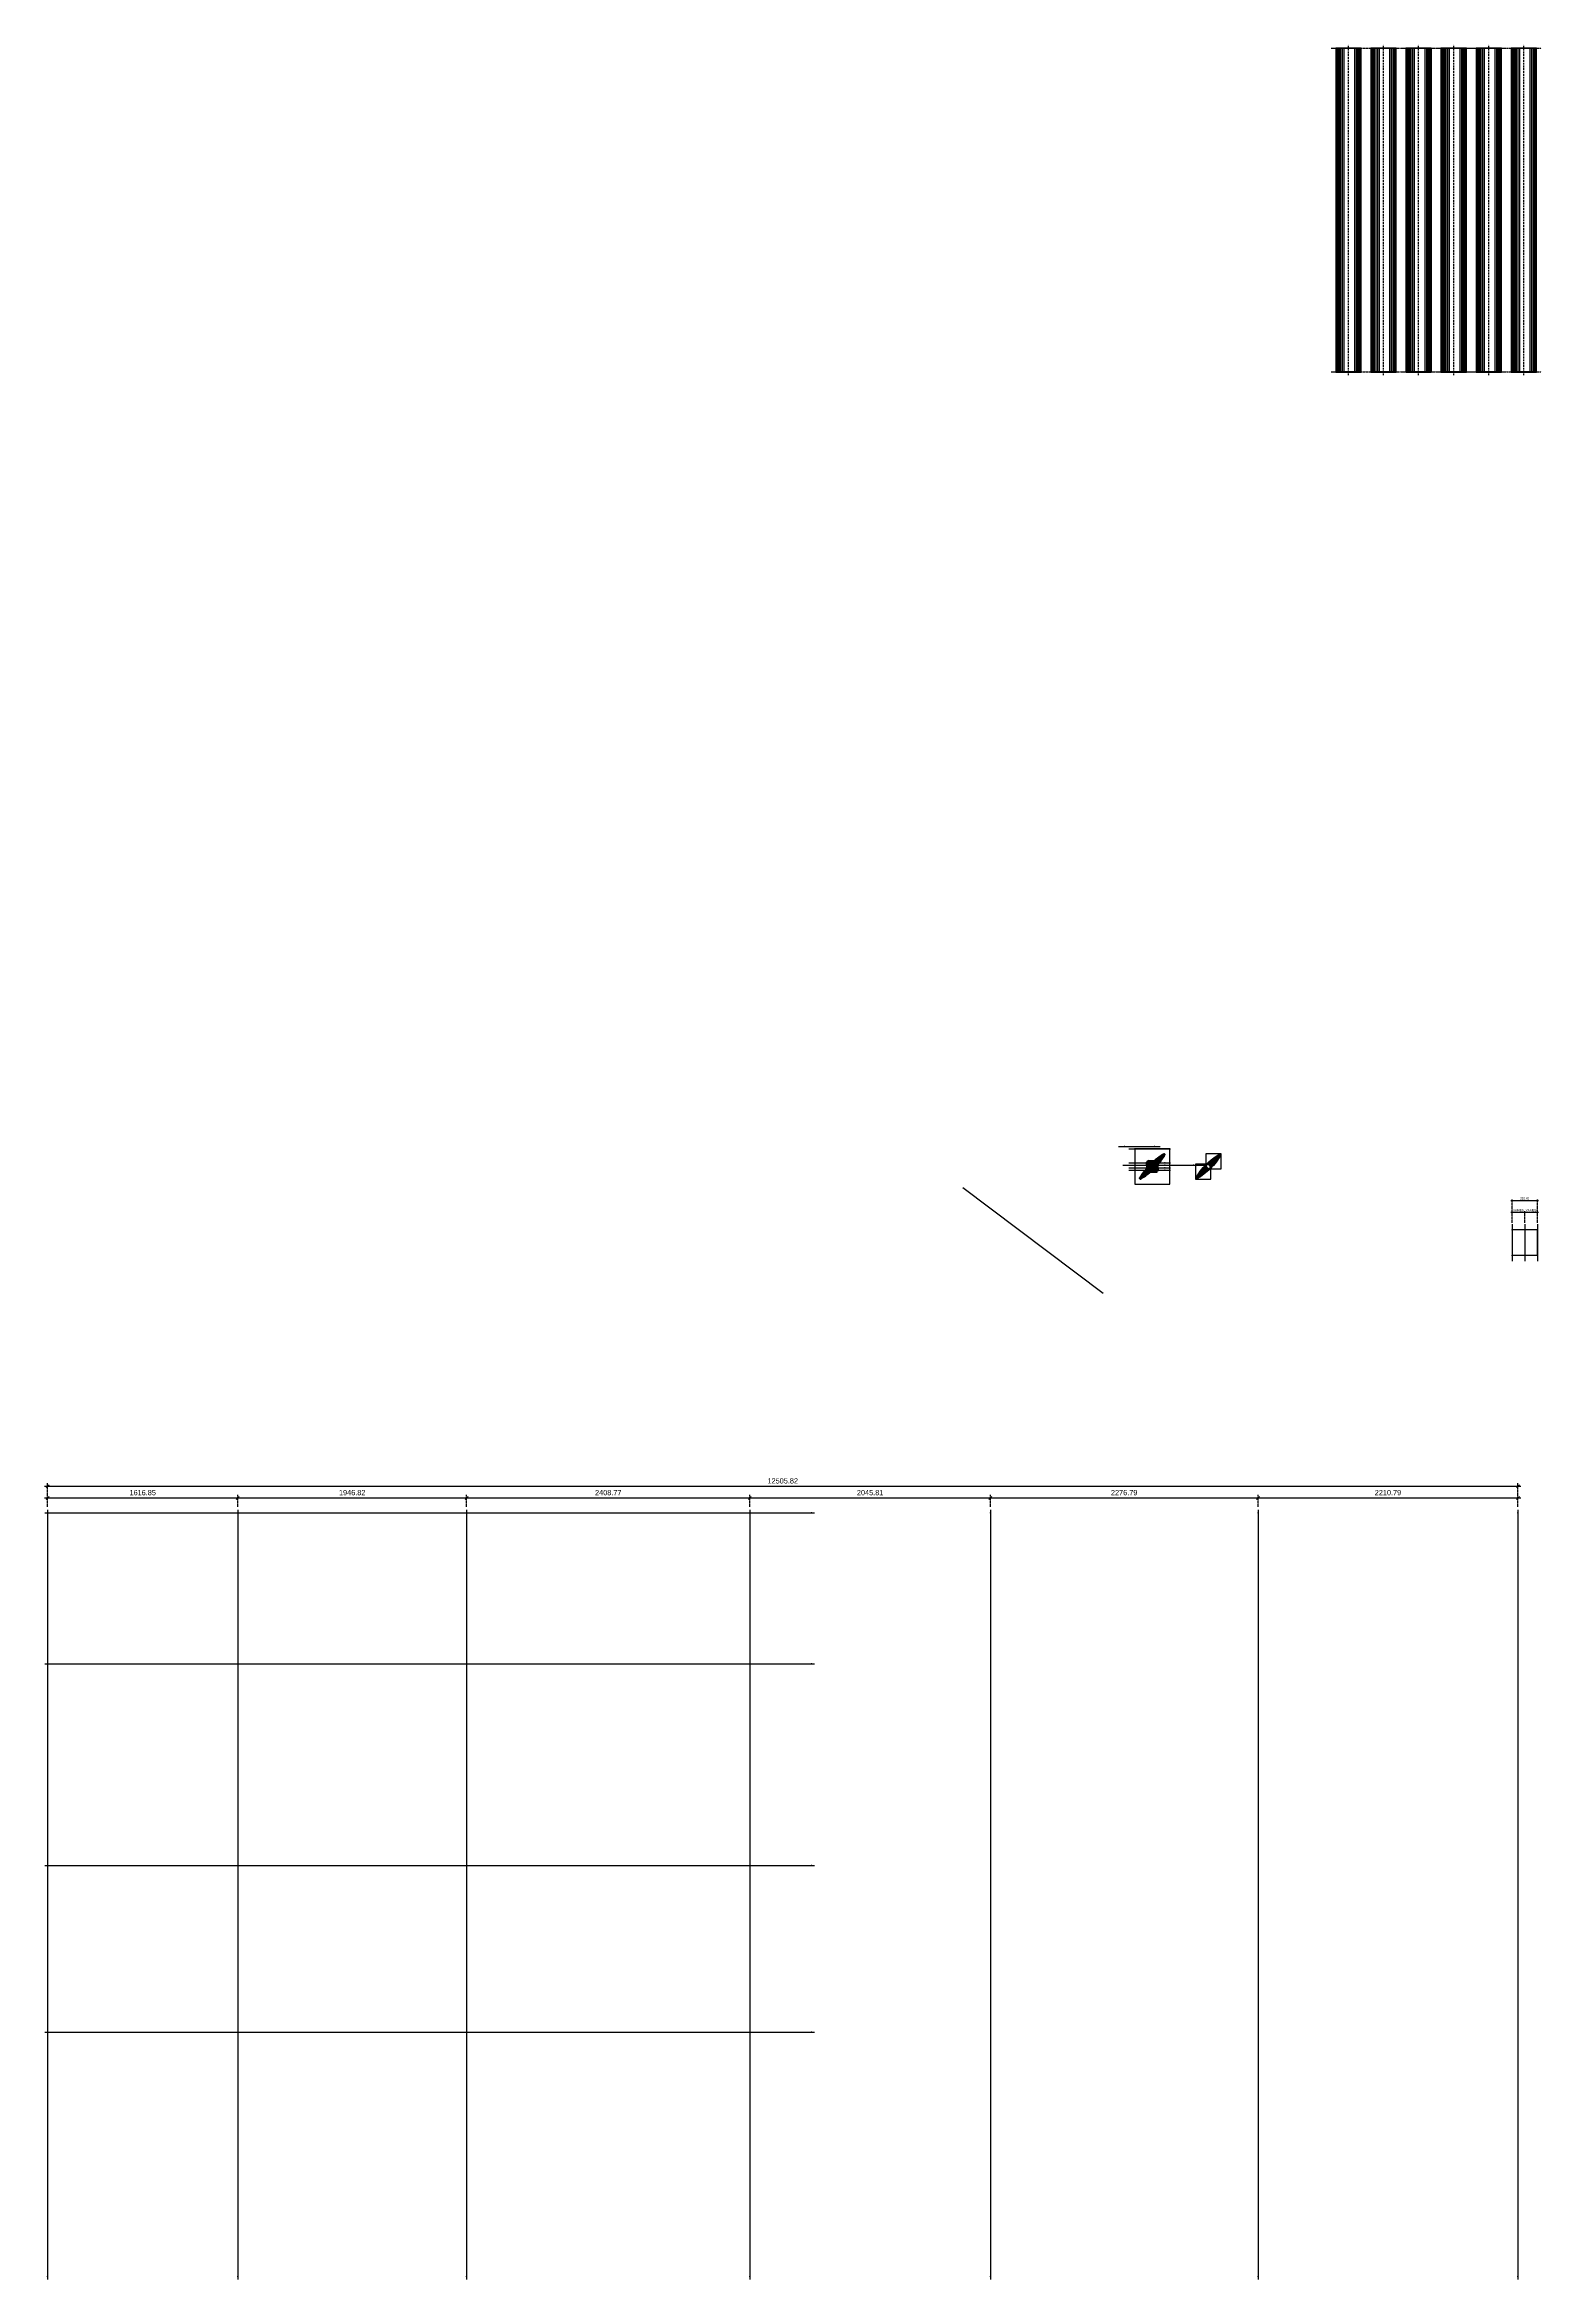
# Model space of a CAD drawing. Header units: millimetres. Extents: x -244126 to 368105, y -173968 to 259060.
# Drawn here: x -35554 to -22824, y 22036 to 41049 of the extents above; entities that cross this region are included whole.
import ezdxf

# ---------------------------------------------------------------- set-up
doc = ezdxf.new("R2010")
doc.units = ezdxf.units.MM
doc.header["$MEASUREMENT"] = 0
for name, pattern in [('ACAD_ISO04W100', [30, 24, -3, 0, -3]), ('CENTER', [2, 1.25, -0.25, 0.25, -0.25]), ('HIDDEN', [9.525, 6.35, -3.175])]:
    doc.linetypes.add(name, pattern=pattern)
for name, color, linetype in [('000 - D I M', 6, 'Continuous'), ('000 - GRID', 8, 'CENTER'), ('000 - H A T C H', 8, 'Continuous'), ('000 - H I D D E N', 7, 'Continuous'), ('000 - WIPEOUT', 250, 'Continuous'), ('001 - ASCESSORIES', 1, 'Continuous'), ('A03_SUN LOUVER', 7, 'Continuous')]:
    doc.layers.add(name, color=color, linetype=linetype)
doc.styles.add('CORDIA', font='cordia.shx')
doc.styles.add('TA', font='Cordia New.ttf', dxfattribs={"height": 4.5})
doc.dimstyles.new('DIM E-E', dxfattribs={"dimscale": 2, "dimtxt": 0.18, "dimasz": 0.1, "dimexe": 0.1, "dimexo": 0.1, "dimgap": 0.09, "dimtad": 1, "dimtoh": 1, "dimzin": 0, "dimdsep": 46, "dimtxsty": 'CORDIA', "dimblk": 'OBLIQUE', "dimcen": 0.1, "dimdle": 0.1, "dimclrd": 40, "dimclre": 140, "dimclrt": 3, "dimadec": 0, "dimazin": 0, "dimtfac": 1, "dimtix": 1, "dimtmove": 2, "dimatfit": 3, "dimfxl": 1, "dimtolj": 1, "dimtzin": 0, "dimarcsym": 0})

# ---------------------------------------------------------------- blocks, each defined once
blk = doc.blocks.new('000 - ASSCESSORIES_FAMELINE_AL.END_CAP_FOR_AF_300_TOP_VIEW_PART_1_of_4')
at = {"layer": '000 - H A T C H'}
h = blk.add_hatch(color=250, dxfattribs=at)
edge = h.paths.add_edge_path()
edge.add_line((44, 23), (15, 55))
edge.add_arc((0, 40), 20.6, 43.7572, 89.0908)
edge.add_line((0, 61), (0, 54))
edge.add_arc((0, 45), 9.4, -90, 90, ccw=False)
edge.add_line((0, 36), (0, 0))
edge.add_line((0, 0), (150, 0))
edge.add_arc((144, 0), 6.07, 0.5429, 74.9737)
edge.add_arc((0, -536), 561, 74.973, 85.476)
at = {"layer": '001 - ASCESSORIES', "color": 0}
blk.add_lwpolyline([(150, 0, 0.334046), (146, 6, 0.045886), (44, 23), (15, 55, 0.200426), (0, 61)], format="xyb", dxfattribs=at)
at = {"layer": '001 - ASCESSORIES', "color": 8, "linetype": 'Continuous', "lineweight": 15}
for radius in [9.4, 4.5]:
    blk.add_arc((0, 45), radius, 270, 90, dxfattribs=at)
blk = doc.blocks.new('000 - ASSCESSORIES_FAMELINE_AL.END_CAP_FOR_AF_300_TOP_VIEW')
at = {"layer": '001 - ASCESSORIES', "color": 0}
blk.add_point((0, 0), dxfattribs=at)
at = {"layer": '001 - ASCESSORIES', "color": 0, "xscale": -1}
blk.add_blockref('000 - ASSCESSORIES_FAMELINE_AL.END_CAP_FOR_AF_300_TOP_VIEW_PART_1_of_4', (0, 0), dxfattribs=at)
at = {"layer": '001 - ASCESSORIES', "color": 0, "rotation": 180}
blk.add_blockref('000 - ASSCESSORIES_FAMELINE_AL.END_CAP_FOR_AF_300_TOP_VIEW_PART_1_of_4', (0, 0), dxfattribs=at)
at = {"layer": '001 - ASCESSORIES', "color": 0}
blk.add_blockref('000 - ASSCESSORIES_FAMELINE_AL.END_CAP_FOR_AF_300_TOP_VIEW_PART_1_of_4', (0, 0), dxfattribs=at)
at = {"layer": '001 - ASCESSORIES', "color": 0, "xscale": -1, "rotation": 180}
blk.add_blockref('000 - ASSCESSORIES_FAMELINE_AL.END_CAP_FOR_AF_300_TOP_VIEW_PART_1_of_4', (0, 0), dxfattribs=at)
blk = doc.blocks.new('*U1646')
at = {"color": 0}
blk.add_wipeout([(-108, 0), (108, 0), (108, 2754), (-108, 2754)], dxfattribs=at).dxf.layer = '000 - WIPEOUT'
at = {"layer": '000 - H I D D E N', "linetype": 'HIDDEN', "ltscale": 2.5}
blk.add_line((0, -29), (0, 2783), dxfattribs=at)
at = {"layer": '001 - ASCESSORIES', "color": 0}
for points in [[(-108, 2757), (108, 2757), (108, 2754), (-108, 2754)], [(-108, -3), (108, -3), (108, 0), (-108, 0)]]:
    blk.add_lwpolyline(points, close=True, dxfattribs=at)
at = {"layer": 'A03_SUN LOUVER', "color": 8}
for p, q in [((-106, 2754), (-106, 0)), ((-102, 2754), (-102, 0)), ((-96, 2754), (-96, 0)), ((-88, 2754), (-88, 0)), ((-78, 2754), (-78, 0)), ((-66, 2754), (-66, 0)), ((-52, 2754), (-52, 0)), ((-38, 2754), (-38, 0)), ((52, 2754), (52, 0)), ((66, 2754), (66, 0)), ((78, 2754), (78, 0)), ((88, 2754), (88, 0)), ((96, 2754), (96, 0)), ((102, 2754), (102, 0)), ((106, 2754), (106, 0))]:
    blk.add_line(p, q, dxfattribs=at)
at = {"layer": 'A03_SUN LOUVER', "color": 0}
blk.add_lwpolyline([(-108, 0), (108, 0), (108, 2754), (-108, 2754)], close=True, dxfattribs=at)
at = {"layer": 'Defpoints', "color": 250, "linetype": 'HIDDEN'}
for p, q in [((-148, 2754), (148, 2754)), ((-148, 0), (148, 0))]:
    blk.add_line(p, q, dxfattribs=at)
blk = doc.blocks.new('*U4220')
at = {"color": 3}
blk.add_point((0, -6498), dxfattribs=at)
at = {"layer": '000 - GRID', "color": 0, "linetype": 'ByBlock'}
blk.add_line((0, 25), (0, -6523), dxfattribs=at)
at = {"layer": '000 - GRID', "color": 0}
blk.add_point((0, 0), dxfattribs=at)
at = {"style": 'TA', "flags": 1}
blk.add_attdef('LOCATION', (6, 6), '', height=4.5, dxfattribs=at)
blk = doc.blocks.new('_Oblique')
at = {"color": 0, "linetype": 'ByBlock', "lineweight": -2}
blk.add_line((-0.5, -0.5), (0.5, 0.5), dxfattribs=at)
blk = doc.blocks.new('*D4221')
at = {"layer": '000 - D I M', "color": 40, "linetype": 'ByBlock', "lineweight": -2, "transparency": 16777216}
blk.add_line((-35554, 28684), (-33887, 28684), dxfattribs=at)
at = {"layer": '000 - D I M', "color": 140, "linetype": 'ACAD_ISO04W100', "lineweight": -2, "transparency": 16777216}
for p, q in [((-35529, 28609), (-35529, 28709)), ((-33912, 28609), (-33912, 28709))]:
    blk.add_line(p, q, dxfattribs=at)
at = {"layer": 'Defpoints', "color": 0, "linetype": 'ByBlock', "transparency": 16777216}
for p in [(-35529, 28584), (-33912, 28684), (-33912, 28584)]:
    blk.add_point(p, dxfattribs=at)
at = {"layer": '000 - D I M', "color": 40, "linetype": 'ByBlock', "lineweight": -2, "transparency": 16777216, "xscale": 25, "yscale": 25, "zscale": 25, "rotation": 180}
blk.add_blockref('_Oblique', (-35529, 28684), dxfattribs=at)
at = {"layer": '000 - D I M', "color": 40, "linetype": 'ByBlock', "lineweight": -2, "transparency": 16777216, "xscale": 25, "yscale": 25, "zscale": 25}
blk.add_blockref('_Oblique', (-33912, 28684), dxfattribs=at)
at = {"layer": '000 - D I M', "color": 3, "linetype": 'ByBlock', "transparency": 16777216, "insert": (-34720, 28729), "char_height": 45, "attachment_point": 5, "style": 'CORDIA'}
blk.add_mtext('\\A1;1616.85', dxfattribs=at)
blk = doc.blocks.new('*D4222')
at = {"layer": '000 - D I M', "color": 40, "linetype": 'ByBlock', "lineweight": -2, "transparency": 16777216}
blk.add_line((-33937, 28684), (-31940, 28684), dxfattribs=at)
at = {"layer": '000 - D I M', "color": 140, "linetype": 'ACAD_ISO04W100', "lineweight": -2, "transparency": 16777216}
for p, q in [((-33912, 28609), (-33912, 28709)), ((-31965, 28609), (-31965, 28709))]:
    blk.add_line(p, q, dxfattribs=at)
at = {"layer": 'Defpoints', "color": 0, "linetype": 'ByBlock', "transparency": 16777216}
for p in [(-33912, 28584), (-31965, 28684), (-31965, 28584)]:
    blk.add_point(p, dxfattribs=at)
at = {"layer": '000 - D I M', "color": 40, "linetype": 'ByBlock', "lineweight": -2, "transparency": 16777216, "xscale": 25, "yscale": 25, "zscale": 25, "rotation": 180}
blk.add_blockref('_Oblique', (-33912, 28684), dxfattribs=at)
at = {"layer": '000 - D I M', "color": 40, "linetype": 'ByBlock', "lineweight": -2, "transparency": 16777216, "xscale": 25, "yscale": 25, "zscale": 25}
blk.add_blockref('_Oblique', (-31965, 28684), dxfattribs=at)
at = {"layer": '000 - D I M', "color": 3, "linetype": 'ByBlock', "transparency": 16777216, "insert": (-32938, 28729), "char_height": 45, "attachment_point": 5, "style": 'CORDIA'}
blk.add_mtext('\\A1;1946.82', dxfattribs=at)
blk = doc.blocks.new('*D4223')
at = {"layer": '000 - D I M', "color": 40, "linetype": 'ByBlock', "lineweight": -2, "transparency": 16777216}
blk.add_line((-31990, 28684), (-29531, 28684), dxfattribs=at)
at = {"layer": '000 - D I M', "color": 140, "linetype": 'ACAD_ISO04W100', "lineweight": -2, "transparency": 16777216}
for p, q in [((-31965, 28609), (-31965, 28709)), ((-29556, 28609), (-29556, 28709))]:
    blk.add_line(p, q, dxfattribs=at)
at = {"layer": 'Defpoints', "color": 0, "linetype": 'ByBlock', "transparency": 16777216}
for p in [(-31965, 28584), (-29556, 28684), (-29556, 28584)]:
    blk.add_point(p, dxfattribs=at)
at = {"layer": '000 - D I M', "color": 40, "linetype": 'ByBlock', "lineweight": -2, "transparency": 16777216, "xscale": 25, "yscale": 25, "zscale": 25, "rotation": 180}
blk.add_blockref('_Oblique', (-31965, 28684), dxfattribs=at)
at = {"layer": '000 - D I M', "color": 40, "linetype": 'ByBlock', "lineweight": -2, "transparency": 16777216, "xscale": 25, "yscale": 25, "zscale": 25}
blk.add_blockref('_Oblique', (-29556, 28684), dxfattribs=at)
at = {"layer": '000 - D I M', "color": 3, "linetype": 'ByBlock', "transparency": 16777216, "insert": (-30760, 28729), "char_height": 45, "attachment_point": 5, "style": 'CORDIA'}
blk.add_mtext('\\A1;2408.77', dxfattribs=at)
blk = doc.blocks.new('*D4224')
at = {"layer": '000 - D I M', "color": 40, "linetype": 'ByBlock', "lineweight": -2, "transparency": 16777216}
blk.add_line((-29581, 28684), (-27485, 28684), dxfattribs=at)
at = {"layer": '000 - D I M', "color": 140, "linetype": 'ACAD_ISO04W100', "lineweight": -2, "transparency": 16777216}
for p, q in [((-29556, 28609), (-29556, 28709)), ((-27510, 28609), (-27510, 28709))]:
    blk.add_line(p, q, dxfattribs=at)
at = {"layer": 'Defpoints', "color": 0, "linetype": 'ByBlock', "transparency": 16777216}
for p in [(-29556, 28584), (-27510, 28684), (-27510, 28584)]:
    blk.add_point(p, dxfattribs=at)
at = {"layer": '000 - D I M', "color": 40, "linetype": 'ByBlock', "lineweight": -2, "transparency": 16777216, "xscale": 25, "yscale": 25, "zscale": 25, "rotation": 180}
blk.add_blockref('_Oblique', (-29556, 28684), dxfattribs=at)
at = {"layer": '000 - D I M', "color": 40, "linetype": 'ByBlock', "lineweight": -2, "transparency": 16777216, "xscale": 25, "yscale": 25, "zscale": 25}
blk.add_blockref('_Oblique', (-27510, 28684), dxfattribs=at)
at = {"layer": '000 - D I M', "color": 3, "linetype": 'ByBlock', "transparency": 16777216, "insert": (-28533, 28729), "char_height": 45, "attachment_point": 5, "style": 'CORDIA'}
blk.add_mtext('\\A1;2045.81', dxfattribs=at)
blk = doc.blocks.new('*D4225')
at = {"layer": '000 - D I M', "color": 40, "linetype": 'ByBlock', "lineweight": -2, "transparency": 16777216}
blk.add_line((-27535, 28684), (-25208, 28684), dxfattribs=at)
at = {"layer": '000 - D I M', "color": 140, "linetype": 'ACAD_ISO04W100', "lineweight": -2, "transparency": 16777216}
for p, q in [((-27510, 28609), (-27510, 28709)), ((-25233, 28609), (-25233, 28709))]:
    blk.add_line(p, q, dxfattribs=at)
at = {"layer": 'Defpoints', "color": 0, "linetype": 'ByBlock', "transparency": 16777216}
for p in [(-27510, 28584), (-25233, 28684), (-25233, 28584)]:
    blk.add_point(p, dxfattribs=at)
at = {"layer": '000 - D I M', "color": 40, "linetype": 'ByBlock', "lineweight": -2, "transparency": 16777216, "xscale": 25, "yscale": 25, "zscale": 25, "rotation": 180}
blk.add_blockref('_Oblique', (-27510, 28684), dxfattribs=at)
at = {"layer": '000 - D I M', "color": 40, "linetype": 'ByBlock', "lineweight": -2, "transparency": 16777216, "xscale": 25, "yscale": 25, "zscale": 25}
blk.add_blockref('_Oblique', (-25233, 28684), dxfattribs=at)
at = {"layer": '000 - D I M', "color": 3, "linetype": 'ByBlock', "transparency": 16777216, "insert": (-26372, 28729), "char_height": 45, "attachment_point": 5, "style": 'CORDIA'}
blk.add_mtext('\\A1;2276.79', dxfattribs=at)
blk = doc.blocks.new('*D4226')
at = {"layer": '000 - D I M', "color": 40, "linetype": 'ByBlock', "lineweight": -2, "transparency": 16777216}
blk.add_line((-25258, 28684), (-22998, 28684), dxfattribs=at)
at = {"layer": '000 - D I M', "color": 140, "linetype": 'ACAD_ISO04W100', "lineweight": -2, "transparency": 16777216}
for p, q in [((-25233, 28609), (-25233, 28709)), ((-23023, 28609), (-23023, 28709))]:
    blk.add_line(p, q, dxfattribs=at)
at = {"layer": 'Defpoints', "color": 0, "linetype": 'ByBlock', "transparency": 16777216}
for p in [(-25233, 28584), (-23023, 28684), (-23023, 28584)]:
    blk.add_point(p, dxfattribs=at)
at = {"layer": '000 - D I M', "color": 40, "linetype": 'ByBlock', "lineweight": -2, "transparency": 16777216, "xscale": 25, "yscale": 25, "zscale": 25, "rotation": 180}
blk.add_blockref('_Oblique', (-25233, 28684), dxfattribs=at)
at = {"layer": '000 - D I M', "color": 40, "linetype": 'ByBlock', "lineweight": -2, "transparency": 16777216, "xscale": 25, "yscale": 25, "zscale": 25}
blk.add_blockref('_Oblique', (-23023, 28684), dxfattribs=at)
at = {"layer": '000 - D I M', "color": 3, "linetype": 'ByBlock', "transparency": 16777216, "insert": (-24128, 28729), "char_height": 45, "attachment_point": 5, "style": 'CORDIA'}
blk.add_mtext('\\A1;2210.79', dxfattribs=at)
blk = doc.blocks.new('*D4227')
at = {"layer": '000 - D I M', "color": 40, "linetype": 'ByBlock', "lineweight": -2, "transparency": 16777216}
blk.add_line((-35554, 28784), (-22998, 28784), dxfattribs=at)
at = {"layer": '000 - D I M', "color": 140, "linetype": 'ACAD_ISO04W100', "lineweight": -2, "transparency": 16777216}
for p, q in [((-35529, 28609), (-35529, 28809)), ((-23023, 28609), (-23023, 28809))]:
    blk.add_line(p, q, dxfattribs=at)
at = {"layer": 'Defpoints', "color": 0, "linetype": 'ByBlock', "transparency": 16777216}
for p in [(-23023, 28784), (-35529, 28584), (-23023, 28584)]:
    blk.add_point(p, dxfattribs=at)
at = {"layer": '000 - D I M', "color": 40, "linetype": 'ByBlock', "lineweight": -2, "transparency": 16777216, "xscale": 25, "yscale": 25, "zscale": 25, "rotation": 180}
blk.add_blockref('_Oblique', (-35529, 28784), dxfattribs=at)
at = {"layer": '000 - D I M', "color": 40, "linetype": 'ByBlock', "lineweight": -2, "transparency": 16777216, "xscale": 25, "yscale": 25, "zscale": 25}
blk.add_blockref('_Oblique', (-23023, 28784), dxfattribs=at)
at = {"layer": '000 - D I M', "color": 3, "linetype": 'ByBlock', "transparency": 16777216, "insert": (-29276, 28829), "char_height": 45, "attachment_point": 5, "style": 'CORDIA'}
blk.add_mtext('\\A1;12505.82', dxfattribs=at)
blk = doc.blocks.new('*U4228')
at = {"color": 3}
blk.add_point((0, -216), dxfattribs=at)
at = {"layer": '000 - GRID', "color": 0, "linetype": 'ByBlock'}
blk.add_line((0, 50), (0, -266), dxfattribs=at)
at = {"layer": '000 - GRID', "color": 0}
blk.add_point((0, 0), dxfattribs=at)
at = {"style": 'TA', "flags": 1}
blk.add_attdef('LOCATION', (6, 6), '', height=4.5, dxfattribs=at)
blk = doc.blocks.new('*D4229')
at = {"layer": '000 - D I M', "color": 40, "linetype": 'ByBlock', "lineweight": -2, "transparency": 16777216}
blk.add_line((-23083, 31114), (-22955, 31114), dxfattribs=at)
at = {"layer": '000 - D I M', "color": 140, "linetype": 'ACAD_ISO04W100', "lineweight": -2, "transparency": 16777216}
for p, q in [((-23073, 31024), (-23073, 31124)), ((-22965, 31024), (-22965, 31124))]:
    blk.add_line(p, q, dxfattribs=at)
at = {"layer": 'Defpoints', "color": 0, "linetype": 'ByBlock', "transparency": 16777216}
for p in [(-23073, 31014), (-22965, 31114), (-22965, 31014)]:
    blk.add_point(p, dxfattribs=at)
at = {"layer": '000 - D I M', "color": 40, "linetype": 'ByBlock', "lineweight": -2, "transparency": 16777216, "xscale": 10, "yscale": 10, "zscale": 10, "rotation": 180}
blk.add_blockref('_Oblique', (-23073, 31114), dxfattribs=at)
at = {"layer": '000 - D I M', "color": 40, "linetype": 'ByBlock', "lineweight": -2, "transparency": 16777216, "xscale": 10, "yscale": 10, "zscale": 10}
blk.add_blockref('_Oblique', (-22965, 31114), dxfattribs=at)
at = {"layer": '000 - D I M', "color": 3, "linetype": 'ByBlock', "transparency": 16777216, "insert": (-23019, 31132), "char_height": 18, "attachment_point": 5, "style": 'CORDIA'}
blk.add_mtext('\\A1;VARIES', dxfattribs=at)
blk = doc.blocks.new('*D4230')
at = {"layer": '000 - D I M', "color": 40, "linetype": 'ByBlock', "lineweight": -2, "transparency": 16777216}
blk.add_line((-22975, 31114), (-22847, 31114), dxfattribs=at)
at = {"layer": '000 - D I M', "color": 140, "linetype": 'ACAD_ISO04W100', "lineweight": -2, "transparency": 16777216}
for p, q in [((-22965, 31024), (-22965, 31124)), ((-22857, 31024), (-22857, 31124))]:
    blk.add_line(p, q, dxfattribs=at)
at = {"layer": 'Defpoints', "color": 0, "linetype": 'ByBlock', "transparency": 16777216}
for p in [(-22965, 31014), (-22857, 31114), (-22857, 31014)]:
    blk.add_point(p, dxfattribs=at)
at = {"layer": '000 - D I M', "color": 40, "linetype": 'ByBlock', "lineweight": -2, "transparency": 16777216, "xscale": 10, "yscale": 10, "zscale": 10, "rotation": 180}
blk.add_blockref('_Oblique', (-22965, 31114), dxfattribs=at)
at = {"layer": '000 - D I M', "color": 40, "linetype": 'ByBlock', "lineweight": -2, "transparency": 16777216, "xscale": 10, "yscale": 10, "zscale": 10}
blk.add_blockref('_Oblique', (-22857, 31114), dxfattribs=at)
at = {"layer": '000 - D I M', "color": 3, "linetype": 'ByBlock', "transparency": 16777216, "insert": (-22911, 31132), "char_height": 18, "attachment_point": 5, "style": 'CORDIA'}
blk.add_mtext('\\A1;VARIES', dxfattribs=at)
blk = doc.blocks.new('*D4231')
at = {"layer": '000 - D I M', "color": 40, "linetype": 'ByBlock', "lineweight": -2, "transparency": 16777216}
blk.add_line((-23083, 31214), (-22847, 31214), dxfattribs=at)
at = {"layer": '000 - D I M', "color": 140, "linetype": 'ACAD_ISO04W100', "lineweight": -2, "transparency": 16777216}
for p, q in [((-23073, 31024), (-23073, 31224)), ((-22857, 31024), (-22857, 31224))]:
    blk.add_line(p, q, dxfattribs=at)
at = {"layer": 'Defpoints', "color": 0, "linetype": 'ByBlock', "transparency": 16777216}
for p in [(-22857, 31214), (-23073, 31014), (-22857, 31014)]:
    blk.add_point(p, dxfattribs=at)
at = {"layer": '000 - D I M', "color": 40, "linetype": 'ByBlock', "lineweight": -2, "transparency": 16777216, "xscale": 10, "yscale": 10, "zscale": 10, "rotation": 180}
blk.add_blockref('_Oblique', (-23073, 31214), dxfattribs=at)
at = {"layer": '000 - D I M', "color": 40, "linetype": 'ByBlock', "lineweight": -2, "transparency": 16777216, "xscale": 10, "yscale": 10, "zscale": 10}
blk.add_blockref('_Oblique', (-22857, 31214), dxfattribs=at)
at = {"layer": '000 - D I M', "color": 3, "linetype": 'ByBlock', "transparency": 16777216, "insert": (-22965, 31232), "char_height": 18, "attachment_point": 5, "style": 'CORDIA'}
blk.add_mtext('\\A1;215.65', dxfattribs=at)
blk = doc.blocks.new('*U4232')
at = {"color": 3}
blk.add_point((0, -255), dxfattribs=at)
at = {"layer": '000 - GRID', "color": 0, "linetype": 'ByBlock'}
blk.add_line((0, 50), (0, -305), dxfattribs=at)
at = {"layer": '000 - GRID', "color": 0}
blk.add_point((0, 0), dxfattribs=at)
at = {"style": 'TA', "flags": 1}
blk.add_attdef('LOCATION', (6, 6), '', height=4.5, dxfattribs=at)
blk = doc.blocks.new('*U4213')
at = {"color": 3}
blk.add_point((0, -500), dxfattribs=at)
at = {"layer": '000 - GRID', "color": 0, "linetype": 'ByBlock'}
blk.add_line((0, 100), (0, -600), dxfattribs=at)
at = {"layer": '000 - GRID', "color": 0}
blk.add_point((0, 0), dxfattribs=at)
at = {"style": 'TA', "flags": 1}
blk.add_attdef('LOCATION', (6, 6), '', height=4.5, dxfattribs=at)

msp = doc.modelspace()

# ---------------------------------------------------------------- hatches: boundary and pattern name
at = {"layer": '000 - H A T C H'}
h = msp.add_hatch(dxfattribs=at)
h.set_pattern_fill('ANSI32', color=256, scale=0.1, angle=-135)
h.set_pattern_definition([(270, (-26132.8715, 31504.1838), (0.9525, 0), []), (270, (-26133.189, 31503.8663), (0.9525, 0), [])])
edge = h.paths.add_edge_path()
edge.add_line((-25657.4313, 31523.41709), (-25663.4152, 31529.401))
edge.add_arc((-25663.62733, 31529.18886), 0.3, 45, 133.72957993)
edge.add_arc((-25277.01901, 31125.04429), 559.58421, 133.729579931, 134.211290846)
edge.add_arc((-25667.08118, 31525.99591), 0.2, 134.211290621, 224.999999805)
edge.add_line((-25667.2226, 31525.85449), (-25665.94171, 31524.5736))
edge.add_arc((-25666.08314, 31524.43218), 0.2, -40, 45, ccw=False)
edge.add_line((-25665.92993, 31524.30362), (-25674.77091, 31513.76734))
edge.add_line((-25674.77091, 31513.76734), (-25675.61176, 31512.92649))
edge.add_arc((-25675.75318, 31513.06792), 0.2, 265.297142801, 314.999999999, ccw=False)
edge.add_arc((-25675.68759, 31513.86522), 1, 122.689429253, 265.297142798, ccw=False)
edge.add_line((-25676.22768, 31514.70683), (-25675.67364, 31514.55838))
edge.add_line((-25675.67364, 31514.55838), (-25668.0105, 31523.69096))
edge.add_arc((-25668.44387, 31524.10591), 0.6, 316.244184507, 496.007007581)
edge.add_line((-25668.87553, 31524.52265), (-25672.56338, 31521.43719))
edge.add_arc((-25672.98764, 31521.86146), 0.6, 133.063121901, 314.999999998, ccw=False)
edge.add_arc((-25277.01901, 31125.04429), 561.18421, 119.967116559, 134.93667072, ccw=False)
edge.add_arc((-25554.33513, 31606.00716), 6, -29.967116556, 119.967116562, ccw=False)
edge.add_arc((-26035.29799, 31883.32328), 561.18421, 315.03064576, 330.032883441, ccw=False)
edge.add_arc((-25638.48089, 31486.93044), 0.3, 225.000000041, 315.030645803, ccw=False)
edge.add_line((-25638.69302, 31486.7183), (-25639.0454, 31487.07069))
edge.add_arc((-25639.46967, 31486.64642), 0.6, 45, 129.917725711)
edge.add_line((-25639.85468, 31487.1066), (-25642.65433, 31484.76425))
edge.add_arc((-25642.98068, 31485.15432), 0.50858, 140, 309.917725711, ccw=False)
edge.add_line((-25643.37028, 31485.48123), (-25636.69491, 31493.43662))
edge.add_arc((-25636.46509, 31493.24379), 0.3, 75.000000001, 140, ccw=False)
edge.add_line((-25636.38745, 31493.53356), (-25634.5068, 31493.02965))
edge.add_arc((-25634.42916, 31493.31943), 0.3, 255, 315.787078164)
edge.add_arc((-26035.29799, 31883.32328), 559.58421, 315.787078165, 316.270420069)
edge.add_line((-25630.93664, 31496.50758), (-25636.9252, 31502.91099))
edge.add_arc((-25637.13733, 31502.69886), 0.3, 45, 135)
edge.add_line((-25637.34946, 31502.91099), (-25640.60215, 31499.6583))
edge.add_arc((-25640.67286, 31499.72901), 0.1, 225, 315, ccw=False)
edge.add_line((-25640.74358, 31499.6583), (-25641.66281, 31500.57754))
edge.add_arc((-25641.5921, 31500.64825), 0.1, 135, 225, ccw=False)
edge.add_line((-25641.66281, 31500.71896), (-25638.41012, 31503.97165))
edge.add_arc((-25638.62226, 31504.18379), 0.3, 314.999999999, 404.999999999)
edge.add_line((-25638.41012, 31504.39592), (-25655.94637, 31521.93217))
edge.add_arc((-25656.1585, 31521.72003), 0.3, 45, 135)
edge.add_line((-25656.37064, 31521.93217), (-25659.62333, 31518.67947))
edge.add_arc((-25659.69404, 31518.75019), 0.1, 224.999999999, 315, ccw=False)
edge.add_line((-25659.76475, 31518.67947), (-25660.68399, 31519.59871))
edge.add_arc((-25660.61328, 31519.66942), 0.1, 135, 224.999999999, ccw=False)
edge.add_line((-25660.68399, 31519.74014), (-25657.4313, 31522.99283))
edge.add_arc((-25657.64343, 31523.20496), 0.3, 315, 405)
edge = h.paths.add_edge_path()
edge.add_arc((-26065.22553, 31546.8986), 0.3, 323.020644174, 405)
edge.add_line((-26065.0134, 31547.11073), (-26089.94457, 31572.0419))
edge.add_arc((-26090.15671, 31571.82977), 0.3, 44.99999984, 126.979355666)
edge.add_arc((-25753.73202, 31125.04429), 559.58421, 126.979355826, 133.463143167)
edge.add_arc((-26138.45682, 31530.98229), 0.3, 133.463143167, 225)
edge.add_line((-26138.66895, 31530.77016), (-26124.71311, 31516.81432))
edge.add_arc((-26124.00601, 31517.52143), 1, 225, 340.376933525)
edge.add_arc((-26120.70928, 31516.34602), 2.5, 82.837479763, 160.376933525, ccw=False)
edge.add_arc((-26120.43497, 31518.52885), 0.3, -14.999999999, 82.837479765, ccw=False)
edge.add_line((-26120.1452, 31518.45121), (-26120.1975, 31518.25602))
edge.add_arc((-26120.48728, 31518.33366), 0.3, 263.626926558, 345, ccw=False)
edge.add_arc((-26120.70928, 31516.34602), 1.7, 83.626926558, 366.373073441)
edge.add_arc((-26118.72164, 31516.56803), 0.3, 105, 186.373073442, ccw=False)
edge.add_line((-26118.79928, 31516.8578), (-26118.60409, 31516.91011))
edge.add_arc((-26118.52645, 31516.62033), 0.3, 7.162520237, 105, ccw=False)
edge.add_arc((-26120.70928, 31516.34602), 2.5, -70.376933525, 7.162520237, ccw=False)
edge.add_arc((-26119.53387, 31513.04929), 1, 109.623066475, 225)
edge.add_line((-26120.24098, 31512.34219), (-26106.28514, 31498.38635))
edge.add_arc((-26106.07301, 31498.59848), 0.3, 225.000000001, 316.536856833)
edge.add_arc((-26512.01101, 31883.32328), 559.58421, 316.536856832, 323.020644174)
edge = h.paths.add_edge_path()
edge.add_arc((-26035.32756, 31607.33515), 1.11076, -12.973297327, 113.792885353, ccw=False)
edge.add_arc((-26032.33038, 31606.50815), 2, 163.212829106, 185.915279713)
edge.add_arc((-26034.1208, 31606.32265), 0.2, 185.915279712, 285)
edge.add_line((-26034.06904, 31606.12946), (-26032.04053, 31606.673))
edge.add_arc((-26030.34103, 31606.71427), 1.7, -91.391039369, 181.391039369, ccw=False)
edge.add_line((-26030.3823, 31605.01477), (-26030.92584, 31602.98627))
edge.add_arc((-26030.73265, 31602.9345), 0.2, 164.999999999, 264.084720286)
edge.add_arc((-26030.54715, 31604.72492), 2, 264.084720287, 286.787170894)
edge.add_arc((-26029.72015, 31601.72774), 1.11076, -23.792885306, 102.973297374, ccw=False)
edge.add_arc((-26512.01101, 31883.32328), 559.58421, 323.237962187, 329.733440996, ccw=False)
edge.add_arc((-26063.95272, 31548.59563), 0.3, 225.000000001, 323.237962188, ccw=False)
edge.add_line((-26064.16485, 31548.3835), (-26088.6718, 31572.89045))
edge.add_arc((-26088.45967, 31573.10258), 0.3, 126.762037813, 225, ccw=False)
edge.add_arc((-25753.73203, 31125.04429), 559.58421, 120.266559004, 126.762037813, ccw=False)
h = msp.add_hatch(dxfattribs=at)
h.set_pattern_fill('ANSI32', color=256, scale=0.1, angle=45)
h.set_pattern_definition([(90, (-26132.8715, 31504.1838), (-0.9525, -2e-16), []), (90, (-26132.554, 31504.5013), (-0.9525, -2e-16), [])])
edge = h.paths.add_edge_path()
edge.add_line((-25654.88571, 31484.95048), (-25648.9018, 31478.96657))
edge.add_arc((-25648.68967, 31479.17871), 0.3, 225, 313.72957993)
edge.add_arc((-26035.29799, 31883.32328), 559.58421, 313.729579931, 314.211290846)
edge.add_arc((-25645.23582, 31482.37166), 0.2, 314.211290621, 404.999999805)
edge.add_line((-25645.0944, 31482.51308), (-25646.37529, 31483.79397))
edge.add_arc((-25646.23387, 31483.93539), 0.2, 140, 225, ccw=False)
edge.add_line((-25646.38708, 31484.06395), (-25637.5461, 31494.60023))
edge.add_line((-25637.5461, 31494.60023), (-25636.70525, 31495.44108))
edge.add_arc((-25636.56382, 31495.29966), 0.2, 85.297142801, 134.999999999, ccw=False)
edge.add_arc((-25636.62941, 31494.50235), 1, -57.310570747, 85.297142798, ccw=False)
edge.add_line((-25636.08933, 31493.66074), (-25636.64336, 31493.80919))
edge.add_line((-25636.64336, 31493.80919), (-25644.30651, 31484.67661))
edge.add_arc((-25643.87313, 31484.26166), 0.6, 136.244184507, 316.007007581)
edge.add_line((-25643.44148, 31483.84492), (-25639.75363, 31486.93038))
edge.add_arc((-25639.32936, 31486.50612), 0.6, -46.936878099, 134.999999998, ccw=False)
edge.add_arc((-26035.29799, 31883.32328), 561.18421, 299.967116559, 314.93667072, ccw=False)
edge.add_arc((-25757.98188, 31402.36041), 6, 150.032883444, 299.967116562, ccw=False)
edge.add_arc((-25277.01901, 31125.04429), 561.18421, 135.03064576, 150.032883441, ccw=False)
edge.add_arc((-25673.83612, 31521.43713), 0.3, 45.000000041, 135.030645803, ccw=False)
edge.add_line((-25673.62398, 31521.64927), (-25673.2716, 31521.29689))
edge.add_arc((-25672.84734, 31521.72115), 0.6, 225, 309.917725711)
edge.add_line((-25672.46233, 31521.26097), (-25669.66267, 31523.60332))
edge.add_arc((-25669.33632, 31523.21325), 0.50858, -40, 129.917725711, ccw=False)
edge.add_line((-25668.94673, 31522.88635), (-25675.6221, 31514.93095))
edge.add_arc((-25675.85191, 31515.12379), 0.3, 255.000000001, 320, ccw=False)
edge.add_line((-25675.92956, 31514.83401), (-25677.8102, 31515.33792))
edge.add_arc((-25677.88785, 31515.04815), 0.3, 75, 135.787078164)
edge.add_arc((-25277.01901, 31125.04429), 559.58421, 135.787078165, 136.270420069)
edge.add_line((-25681.38037, 31511.85999), (-25675.39181, 31505.45658))
edge.add_arc((-25675.17968, 31505.66871), 0.3, 225, 315)
edge.add_line((-25674.96754, 31505.45658), (-25671.71485, 31508.70927))
edge.add_arc((-25671.64414, 31508.63856), 0.1, 45, 135, ccw=False)
edge.add_line((-25671.57343, 31508.70927), (-25670.65419, 31507.79003))
edge.add_arc((-25670.7249, 31507.71932), 0.1, -45, 45, ccw=False)
edge.add_line((-25670.65419, 31507.64861), (-25673.90688, 31504.39592))
edge.add_arc((-25673.69475, 31504.18379), 0.3, 134.999999999, 224.999999999)
edge.add_line((-25673.90688, 31503.97165), (-25656.37064, 31486.43541))
edge.add_arc((-25656.1585, 31486.64754), 0.3, 225, 315)
edge.add_line((-25655.94637, 31486.43541), (-25652.69368, 31489.6881))
edge.add_arc((-25652.62297, 31489.61739), 0.1, 44.999999999, 135, ccw=False)
edge.add_line((-25652.55226, 31489.6881), (-25651.63302, 31488.76886))
edge.add_arc((-25651.70373, 31488.69815), 0.1, -45, 44.999999999, ccw=False)
edge.add_line((-25651.63302, 31488.62744), (-25654.88571, 31485.37475))
edge.add_arc((-25654.67358, 31485.16261), 0.3, 135, 225)
edge = h.paths.add_edge_path()
edge.add_arc((-26200.5175, 31461.46898), 0.3, 143.020644174, 225)
edge.add_line((-26200.72963, 31461.25684), (-26175.79846, 31436.32567))
edge.add_arc((-26175.58633, 31436.5378), 0.3, 224.99999984, 306.979355666)
edge.add_arc((-26512.01101, 31883.32328), 559.58421, 306.979355826, 313.463143167)
edge.add_arc((-26127.28621, 31477.38528), 0.3, 313.463143167, 405)
edge.add_line((-26127.07408, 31477.59741), (-26141.02992, 31491.55325))
edge.add_arc((-26141.73702, 31490.84614), 1, 45, 160.376933525)
edge.add_arc((-26145.03375, 31492.02155), 2.5, 262.837479763, 340.376933525, ccw=False)
edge.add_arc((-26145.30806, 31489.83872), 0.3, 165.000000001, 262.837479765, ccw=False)
edge.add_line((-26145.59784, 31489.91636), (-26145.54553, 31490.11155))
edge.add_arc((-26145.25576, 31490.03391), 0.3, 83.626926558, 165, ccw=False)
edge.add_arc((-26145.03375, 31492.02155), 1.7, 263.626926558, 546.373073441)
edge.add_arc((-26147.02139, 31491.79955), 0.3, -75, 6.373073442, ccw=False)
edge.add_line((-26146.94375, 31491.50977), (-26147.13894, 31491.45747))
edge.add_arc((-26147.21658, 31491.74724), 0.3, 187.162520237, 285, ccw=False)
edge.add_arc((-26145.03375, 31492.02155), 2.5, 109.623066475, 187.162520237, ccw=False)
edge.add_arc((-26146.20916, 31495.31828), 1, 289.623066475, 405)
edge.add_line((-26145.50205, 31496.02538), (-26159.45789, 31509.98122))
edge.add_arc((-26159.67002, 31509.76909), 0.3, 45.000000001, 136.536856833)
edge.add_arc((-25753.73203, 31125.04429), 559.58421, 136.536856832, 143.020644174)
edge = h.paths.add_edge_path()
edge.add_arc((-26230.41547, 31401.03242), 1.11076, 167.026702673, 293.792885353, ccw=False)
edge.add_arc((-26233.41265, 31401.85942), 2, 343.212829106, 365.915279713)
edge.add_arc((-26231.62223, 31402.04492), 0.2, 5.915279712, 105)
edge.add_line((-26231.674, 31402.23811), (-26233.7025, 31401.69457))
edge.add_arc((-26235.402, 31401.6533), 1.7, -271.391039369, 1.391039369, ccw=False)
edge.add_line((-26235.36073, 31403.3528), (-26234.81719, 31405.38131))
edge.add_arc((-26235.01038, 31405.43307), 0.2, 344.999999999, 444.084720286)
edge.add_arc((-26235.19588, 31403.64265), 2, 84.084720287, 106.787170894)
edge.add_arc((-26236.02288, 31406.63983), 1.11076, 156.207114694, 282.973297374, ccw=False)
edge.add_arc((-25753.73203, 31125.04429), 559.58421, 143.237962187, 149.733440996, ccw=False)
edge.add_arc((-26201.79031, 31459.77194), 0.3, 45.000000001, 143.237962188, ccw=False)
edge.add_line((-26201.57818, 31459.98407), (-26177.07123, 31435.47712))
edge.add_arc((-26177.28336, 31435.26499), 0.3, -53.237962187, 45, ccw=False)
edge.add_arc((-26512.01101, 31883.32328), 559.58421, 300.266559004, 306.762037813, ccw=False)

# ---------------------------------------------------------------- linework, layer by layer
at = {"color": 3, "linetype": 'ByBlock'}
msp.add_line((-26550.04815, 30422.18965), (-27744.63315, 31323.00294), dxfattribs=at)
at = {"color": 3}
for p, q in [((-22857.00273, 30964.02965), (-23072.64949, 30964.02965)), ((-23072.64949, 30964.02965), (-23072.64949, 30748.3829)), ((-22857.00273, 30748.3829), (-22857.00273, 30964.02965)), ((-23072.64949, 30748.3829), (-22857.00273, 30748.3829))]:
    msp.add_line(p, q, dxfattribs=at)
at = {"color": 250}
for points in [[(-26282.07105, 31354.98426), (-25983.67199, 31354.98426), (-25983.67199, 31653.38332), (-26282.07105, 31653.38332)], [(-25676.68759, 31484.64574), (-25548.33513, 31484.64574), (-25548.33513, 31612.00716), (-25676.68759, 31612.00716)], [(-25763.98188, 31396.36041), (-25635.62941, 31396.36041), (-25635.62941, 31523.72183), (-25763.98188, 31523.72183)]]:
    msp.add_lwpolyline(points, close=True, dxfattribs=at)
msp.add_point((-26132.87152, 31504.18379))
msp.add_point((-26132.87152, 31504.18379))
at = {"layer": 'A03_SUN LOUVER', "color": 0}
for points in [[(-26064.98587, 31546.71814, 0.3737820139), (-26065.0134, 31547.11073), (-26089.94457, 31572.0419, 0.3737820139), (-26090.33716, 31572.06943, 0.0282984094), (-26138.66319, 31531.20004, 0.4220919005), (-26138.66895, 31530.77016), (-26124.71311, 31516.81432, 0.5507604246), (-26123.06409, 31517.1856, -0.3518586729), (-26120.39757, 31518.82651, -0.4548701274), (-26120.1452, 31518.45121), (-26120.1975, 31518.25602, -0.3707699816), (-26120.52058, 31518.03552, 2.8534021545), (-26119.01979, 31516.53473, -0.3707699816), (-26118.79928, 31516.8578), (-26118.60409, 31516.91011, -0.4548701274), (-26118.22879, 31516.65773, -0.3518586729), (-26119.8697, 31513.99122, 0.5507604246), (-26120.24098, 31512.34219), (-26106.28514, 31498.38635, 0.4220919005), (-26105.85526, 31498.39211, 0.0282984094)], [(-26035.77568, 31608.35151, -0.617408766), (-26034.24515, 31607.08579, 0.0993834077), (-26034.31973, 31606.30204, 0.4614546159), (-26034.06904, 31606.12946), (-26032.04053, 31606.673, -2.4996114805), (-26030.3823, 31605.01477), (-26030.92584, 31602.98627, 0.4614546159), (-26030.75326, 31602.73557, 0.0993834077), (-26029.96951, 31602.81015, -0.617408766), (-26028.70379, 31601.27962, -0.028349464), (-26063.71238, 31548.41608, -0.4569807976), (-26064.16485, 31548.3835), (-26088.6718, 31572.89045, -0.4569807976), (-26088.63922, 31573.34292, -0.028349464)], [(-25657.4313, 31523.41709), (-25663.4152, 31529.401, 0.4077340484), (-25663.83471, 31529.40565, 0.0021018635), (-25667.22064, 31526.13926, 0.4182511765), (-25667.2226, 31525.85449), (-25665.94171, 31524.5736, -0.3888787319), (-25665.92993, 31524.30362), (-25674.77091, 31513.76734), (-25675.61176, 31512.92649, -0.2203348002), (-25675.76958, 31512.86859, -0.7173014346), (-25676.22768, 31514.70683), (-25675.67364, 31514.55838), (-25668.0105, 31523.69096, 0.9979323799), (-25668.87553, 31524.52265), (-25672.56338, 31521.43719, -1.0170469232), (-25673.39733, 31522.29982, -0.0654100482), (-25557.33214, 31611.20504, -0.7668711655), (-25549.13725, 31603.01015, -0.0655532685), (-25638.26865, 31486.71842, -0.4143702307), (-25638.69302, 31486.7183), (-25639.0454, 31487.07069, 0.3884655115), (-25639.85468, 31487.1066), (-25642.65433, 31484.76425, -0.9156709719), (-25643.37028, 31485.48123), (-25636.69491, 31493.43662, -0.2914734196), (-25636.38745, 31493.53356), (-25634.5068, 31493.02965, 0.2716334435), (-25634.21413, 31493.11023, 0.00210898), (-25630.93664, 31496.50758), (-25636.9252, 31502.91099, 0.4142135624), (-25637.34946, 31502.91099), (-25640.60215, 31499.6583, -0.4142135624), (-25640.74358, 31499.6583), (-25641.66281, 31500.57754, -0.4142135624), (-25641.66281, 31500.71896), (-25638.41012, 31503.97165, 0.4142135624), (-25638.41012, 31504.39592), (-25655.94637, 31521.93217, 0.4142135624), (-25656.37064, 31521.93217), (-25659.62333, 31518.67947, -0.4142135624), (-25659.76475, 31518.67947), (-25660.68399, 31519.59871, -0.4142135624), (-25660.68399, 31519.74014), (-25657.4313, 31522.99283, 0.4142135624)], [(-26229.96735, 31400.01606, -0.617408766), (-26231.49788, 31401.28178, 0.0993834077), (-26231.4233, 31402.06553, 0.4614546159), (-26231.674, 31402.23811), (-26233.7025, 31401.69457, -2.4996114805), (-26235.36073, 31403.3528), (-26234.81719, 31405.38131, 0.4614546159), (-26234.98977, 31405.632, 0.0993834077), (-26235.77352, 31405.55742, -0.617408766), (-26237.03924, 31407.08795, -0.028349464), (-26202.03065, 31459.95149, -0.4569807976), (-26201.57818, 31459.98407), (-26177.07123, 31435.47712, -0.4569807976), (-26177.10381, 31435.02465, -0.028349464)], [(-26200.75716, 31461.64943, 0.3737820139), (-26200.72963, 31461.25684), (-26175.79846, 31436.32567, 0.3737820139), (-26175.40587, 31436.29814, 0.0282984094), (-26127.07984, 31477.16753, 0.4220919005), (-26127.07408, 31477.59741), (-26141.02992, 31491.55325, 0.5507604246), (-26142.67895, 31491.18197, -0.3518586729), (-26145.34546, 31489.54106, -0.4548701274), (-26145.59784, 31489.91636), (-26145.54553, 31490.11155, -0.3707699816), (-26145.22246, 31490.33205, 2.8534021545), (-26146.72325, 31491.83285, -0.3707699816), (-26146.94375, 31491.50977), (-26147.13894, 31491.45747, -0.4548701274), (-26147.51424, 31491.70984, -0.3518586729), (-26145.87333, 31494.37636, 0.5507604246), (-26145.50205, 31496.02538), (-26159.45789, 31509.98122, 0.4220919005), (-26159.88777, 31509.97546, 0.0282984094)], [(-25654.88571, 31484.95048), (-25648.9018, 31478.96657, 0.4077340484), (-25648.4823, 31478.96192, 0.0021018635), (-25645.09636, 31482.22831, 0.4182511765), (-25645.0944, 31482.51308), (-25646.37529, 31483.79397, -0.3888787319), (-25646.38708, 31484.06395), (-25637.5461, 31494.60023), (-25636.70525, 31495.44108, -0.2203348002), (-25636.54743, 31495.49898, -0.7173014346), (-25636.08933, 31493.66074), (-25636.64336, 31493.80919), (-25644.30651, 31484.67661, 0.9979323799), (-25643.44148, 31483.84492), (-25639.75363, 31486.93038, -1.0170469232), (-25638.91968, 31486.06776, -0.0654100482), (-25754.98486, 31397.16254, -0.7668711655), (-25763.17975, 31405.35743, -0.0655532685), (-25674.04836, 31521.64915, -0.4143702307), (-25673.62398, 31521.64927), (-25673.2716, 31521.29689, 0.3884655115), (-25672.46233, 31521.26097), (-25669.66267, 31523.60332, -0.9156709719), (-25668.94673, 31522.88635), (-25675.6221, 31514.93095, -0.2914734196), (-25675.92956, 31514.83401), (-25677.8102, 31515.33792, 0.2716334435), (-25678.10287, 31515.25734, 0.00210898), (-25681.38037, 31511.85999), (-25675.39181, 31505.45658, 0.4142135624), (-25674.96754, 31505.45658), (-25671.71485, 31508.70927, -0.4142135624), (-25671.57343, 31508.70927), (-25670.65419, 31507.79003, -0.4142135624), (-25670.65419, 31507.64861), (-25673.90688, 31504.39592, 0.4142135624), (-25673.90688, 31503.97165), (-25656.37064, 31486.43541, 0.4142135624), (-25655.94637, 31486.43541), (-25652.69368, 31489.6881, -0.4142135624), (-25652.55226, 31489.6881), (-25651.63302, 31488.76886, -0.4142135624), (-25651.63302, 31488.62744), (-25654.88571, 31485.37475, 0.4142135624)]]:
    msp.add_lwpolyline(points, format="xyb", close=True, dxfattribs=at)
at = {"layer": 'Defpoints', "color": 250}
for p, q in [((-26137.7673, 31509.07957), (-26127.97573, 31499.288)), ((-26127.97573, 31509.07957), (-26137.7673, 31499.288))]:
    msp.add_line(p, q, dxfattribs=at)

# ---------------------------------------------------------------- block references
at = {"color": 3}
msp.add_blockref('*U1646', (-24464.60381, 38265.55138), dxfattribs=at)
at = {"layer": '000 - GRID', "linetype": 'ByBlock'}
for name, p, rotation in [('*U4232', (-26370.31921, 31674.93435), 90), ('*U4232', (-26282.07105, 31653.38332), 90), ('*U4213', (-26282.07105, 31516.34602), 90.00000000000001), ('*U4213', (-26282.07105, 31516.34602), 90.00000000000001), ('*U4213', (-26282.07105, 31516.34602), 90.00000000000001), ('*U4213', (-26282.07105, 31516.34602), 90.00000000000001), ('*U4213', (-26282.07105, 31516.34602), 90.00000000000001), ('*U4232', (-26282.07105, 31536.00359), 90), ('*U4232', (-26282.07105, 31516.34602), 90), ('*U4232', (-26282.07105, 31492.02155), 90), ('*U4232', (-26282.07105, 31472.36398), 90), ('*U4220', (-35528.50422, 28558.501), 90), ('*U4220', (-35528.50422, 27272.14346), 90), ('*U4220', (-35528.50422, 25557.0003), 90), ('*U4220', (-35528.50422, 24138.7088), 90)]:
    msp.add_blockref(name, p, dxfattribs=dict(at, rotation=rotation))
for name, p in [('*U4228', (-23072.64949, 30964.02965)), ('*U4228', (-22964.82611, 30964.02965)), ('*U4228', (-22857.00273, 30964.02965)), ('*U4220', (-35528.50422, 28558.501)), ('*U4220', (-33911.65727, 28558.501)), ('*U4220', (-31964.84099, 28558.501)), ('*U4220', (-29556.06803, 28558.501)), ('*U4220', (-27510.26108, 28558.501)), ('*U4220', (-25233.47607, 28558.501)), ('*U4220', (-23022.68505, 28558.501))]:
    msp.add_blockref(name, p, dxfattribs=at)
at = {"layer": '001 - ASCESSORIES', "color": 0, "rotation": 45.00000000000001}
msp.add_blockref('000 - ASSCESSORIES_FAMELINE_AL.END_CAP_FOR_AF_300_TOP_VIEW', (-26132.87152, 31504.18379), dxfattribs=at)

# ---------------------------------------------------------------- dimensions: what is measured, and where the dimension line sits
at = {"layer": '000 - D I M', "color": 3, "linetype": 'ByBlock'}
for base, p1, p2, override, picture, middle in [((-22857.00273, 31214.02965), (-23072.64949, 31014.02965), (-22857.00273, 31014.02965), {"dimscale": 100}, '*D4231', (-22964.82611, 31232.02965)), ((-23022.68505, 28783.501), (-35528.50422, 28583.501), (-23022.68505, 28583.501), {"dimscale": 250}, '*D4227', (-29275.59464, 28828.501)), ((-33911.65727, 28683.501), (-35528.50422, 28583.501), (-33911.65727, 28583.501), {"dimscale": 250}, '*D4221', (-34720.08074, 28728.501)), ((-31964.84099, 28683.501), (-33911.65727, 28583.501), (-31964.84099, 28583.501), {"dimscale": 250}, '*D4222', (-32938.24913, 28728.501)), ((-29556.06803, 28683.501), (-31964.84099, 28583.501), (-29556.06803, 28583.501), {"dimscale": 250}, '*D4223', (-30760.45451, 28728.501)), ((-27510.26108, 28683.501), (-29556.06803, 28583.501), (-27510.26108, 28583.501), {"dimscale": 250}, '*D4224', (-28533.16455, 28728.501)), ((-25233.47607, 28683.501), (-27510.26108, 28583.501), (-25233.47607, 28583.501), {"dimscale": 250}, '*D4225', (-26371.86857, 28728.501)), ((-23022.68505, 28683.501), (-25233.47607, 28583.501), (-23022.68505, 28583.501), {"dimscale": 250}, '*D4226', (-24128.08056, 28728.501))]:
    dim = msp.add_linear_dim(base=base, p1=p1, p2=p2, dimstyle='DIM E-E', override=override, dxfattribs=at)
    dim.commit()
    dim.dimension.update_dxf_attribs({"geometry": picture, "text_midpoint": middle})
for base, p1, p2, picture, middle in [((-22964.82611, 31114.02965), (-23072.64949, 31014.02965), (-22964.82611, 31014.02965), '*D4229', (-23018.7378, 31132.02965)), ((-22857.00273, 31114.02965), (-22964.82611, 31014.02965), (-22857.00273, 31014.02965), '*D4230', (-22910.91442, 31132.02965))]:
    dim = msp.add_linear_dim(base=base, p1=p1, p2=p2, text='VARIES', dimstyle='DIM E-E', override={"dimscale": 100}, dxfattribs=at)
    dim.commit()
    dim.dimension.update_dxf_attribs({"geometry": picture, "text_midpoint": middle})

# ---------------------------------------------------------------- next in the draw order: block references
at = {"color": 3}
msp.add_blockref('*U1646', (-24166.18161, 38265.55138), dxfattribs=at)

# ---------------------------------------------------------------- next in the draw order: block references
msp.add_blockref('*U1646', (-23867.75942, 38265.55138), dxfattribs=at)

# ---------------------------------------------------------------- next in the draw order: block references
msp.add_blockref('*U1646', (-23569.33723, 38265.55138), dxfattribs=at)

# ---------------------------------------------------------------- next in the draw order: block references
msp.add_blockref('*U1646', (-23270.91504, 38265.55138), dxfattribs=at)

# ---------------------------------------------------------------- next in the draw order: block references
msp.add_blockref('*U1646', (-22972.49284, 38265.55138), dxfattribs=at)

doc.saveas('drawing.dxf')
